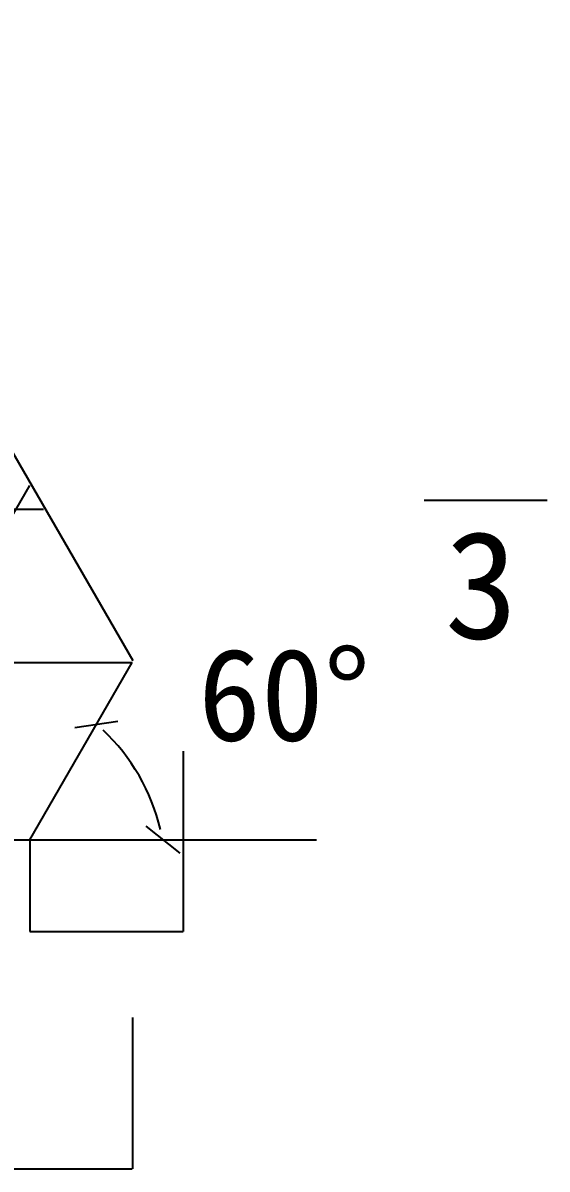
# Model space of a CAD drawing. Header units: metres. Extents: x 5647 to 73999, y 8406 to 50306.
# Drawn here: x 35804 to 37507, y 44520 to 48247 of the extents above; entities that cross this region are included whole.
import ezdxf

# ---------------------------------------------------------------- set-up
doc = ezdxf.new("R2010")
doc.units = ezdxf.units.M
for name, color, linetype in [('AXIS', 9, 'Continuous'), ('CCX', 7, 'Continuous'), ('LIS', 2, 'Continuous'), ('LT', 7, 'Continuous'), ('TXT', 7, 'Continuous')]:
    doc.layers.add(name, color=color, linetype=linetype)
doc.dimstyles.get("Standard").update_dxf_attribs({"dimtxt": 2.5, "dimasz": 2.5, "dimexe": 1.25, "dimexo": 0.625, "dimtad": 1, "dimcen": 2.5, "dimazin": 3, "dimtfac": 1, "dimtmove": 0, "dimatfit": 3})

# ---------------------------------------------------------------- blocks, each defined once
blk = doc.blocks.new('_CLOSEDFILLED')
at = {"color": 0, "linetype": 'BYBLOCK'}
blk.add_solid([(-1, 0), (0, 0), (-1, 0)], dxfattribs=at)
blk = doc.blocks.new('*D15')
for p, q in [((33103.52, 45012.51), (33103.52, 44520.71)), ((36159.34, 45012.51), (36159.34, 44520.71)), ((33103.77, 44520.71), (34630.93, 44520.71)), ((34631.93, 44520.71), (36159.09, 44520.71))]:
    blk.add_line(p, q)
at = {"layer": 'Defpoints'}
for p in [(33103.52, 45012.51), (36159.34, 45012.51), (33103.52, 44520.71)]:
    blk.add_point(p, dxfattribs=at)
at = {"xscale": 0.25, "yscale": 0.25, "rotation": 180}
blk.add_blockref('_CLOSEDFILLED', (33103.52, 44520.71), dxfattribs=at)
at = {"xscale": 0.25, "yscale": 0.25}
blk.add_blockref('_CLOSEDFILLED', (36159.34, 44520.71), dxfattribs=at)
at = {"insert": (34631.43, 44520.71), "char_height": 1, "attachment_point": 5}
blk.add_mtext('A', dxfattribs=at)
blk = doc.blocks.new('*D105')
for p, q in [((36324.79, 45878.76), (36324.79, 45292.89)), ((35825.9, 45590.72), (35825.9, 45292.89)), ((35826.15, 45292.89), (36074.845, 45292.89)), ((36075.845, 45292.89), (36324.54, 45292.89))]:
    blk.add_line(p, q)
at = {"layer": 'Defpoints'}
for p in [(36324.79, 45878.76), (35825.9, 45590.72), (35825.9, 45292.89)]:
    blk.add_point(p, dxfattribs=at)
at = {"layer": 'CCX', "xscale": 0.25, "yscale": 0.25, "rotation": 180}
blk.add_blockref('_CLOSEDFILLED', (35825.9, 45292.89), dxfattribs=at)
at = {"layer": 'CCX', "xscale": 0.25, "yscale": 0.25}
blk.add_blockref('_CLOSEDFILLED', (36324.79, 45292.89), dxfattribs=at)
at = {"layer": 'CCX', "insert": (36075.345, 45292.89), "char_height": 1, "attachment_point": 5}
blk.add_mtext('c', dxfattribs=at)

msp = doc.modelspace()

# ---------------------------------------------------------------- linework, layer by layer
for points in [[(36111.94, 45975.23), (35972.01, 45954.68)], [(36202.59, 45634.59), (36313.49, 45546.84)]]:
    msp.add_lwpolyline(points)
msp.add_arc((35619.51, 45475.48), 648.21, 13.29, 46.71)
at = {"layer": 'AXIS'}
for p, q in [((35160.72, 45590.72), (35825.91, 46742.82)), ((33388, 46665.64), (35870.47, 46665.64)), ((33100.1, 46166.77), (36158.37, 46166.77)), ((35825.9, 45590.72), (36758.01, 45590.72))]:
    msp.add_line(p, q, dxfattribs=at)
at = {"layer": 'LIS'}
for p, q in [((34963.77, 48246.73), (36160.45, 46174.08)), ((35825.9, 45590.72), (36158.5, 46166.77)), ((33432.57, 45590.72), (35825.9, 45590.72))]:
    msp.add_line(p, q, dxfattribs=at)
at = {"layer": 'LT'}
msp.add_lwpolyline([(37107.26, 46694.56), (37507.02, 46694.56)], dxfattribs=at)

# ---------------------------------------------------------------- texts
msp.add_text('60%%d', height=300).set_placement((36373.25, 45912.77))
at = {"layer": 'TXT'}
msp.add_text('3', height=350, dxfattribs=at).set_placement((37174.08, 46244.7))

# ---------------------------------------------------------------- dimensions: what is measured, and where the dimension line sits
dim = msp.add_linear_dim(base=(33103.52, 44520.71), p1=(33103.52, 45012.51), p2=(36159.34, 45012.51), text='A', dimstyle='Standard')
dim.commit()
dim.dimension.update_dxf_attribs({"geometry": '*D15', "text_midpoint": (34631.43, 44520.71)})
at = {"layer": 'CCX'}
dim = msp.add_linear_dim(base=(35825.9, 45292.89), p1=(35825.9, 45590.72), p2=(36324.79, 45878.76), text='c', dimstyle='Standard', dxfattribs=at)
dim.commit()
dim.dimension.update_dxf_attribs({"geometry": '*D105', "text_midpoint": (36075.345, 45292.89)})

doc.saveas('drawing.dxf')
